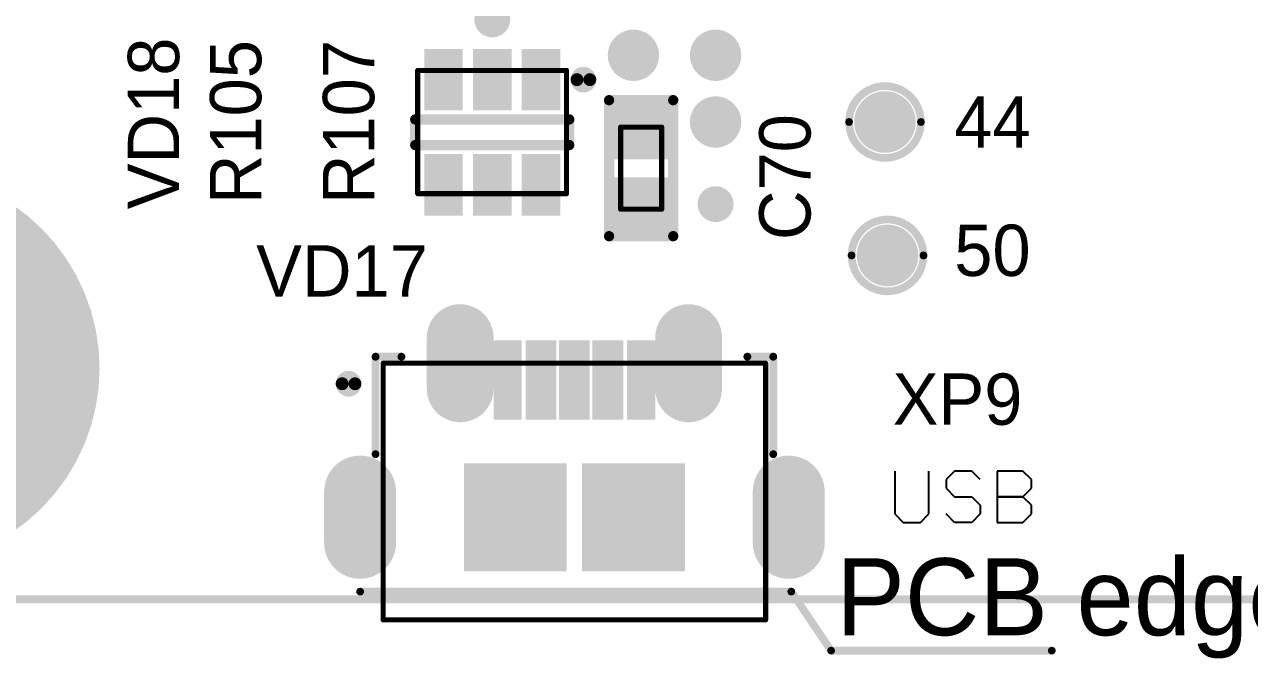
# Model space of a CAD drawing. Header units: millimetres. Extents: x 401 to 511, y 209 to 411.
# Drawn here: x 412.74 to 436.6, y 209.3 to 221.65 of the extents above; entities that cross this region are included whole.
import ezdxf

# ---------------------------------------------------------------- set-up
doc = ezdxf.new("R2010")
doc.units = ezdxf.units.MM
for name, color, linetype in [('BottomSolder', 6, 'Continuous'), ('KeepOutLayer', 6, 'Continuous'), ('Mechanical1', 6, 'Continuous'), ('MultiLayer', 9, 'Continuous'), ('TopOverlay', 2, 'Continuous'), ('TopSolder', 216, 'Continuous')]:
    doc.layers.add(name, color=color, linetype=linetype)

msp = doc.modelspace()

# ---------------------------------------------------------------- linework, layer by layer
at = {"layer": 'BottomSolder'}
for points, const_width in [([(421.675, 221.748, 1), (422.025, 221.748, 1)], 0.35), ([(424.35, 221.048, 1), (424.85, 221.048, 1)], 0.5), ([(425.95, 221.048, 1), (426.45, 221.048, 1)], 0.5), ([(425.95, 219.748, 1), (426.45, 219.748, 1)], 0.5), ([(408.425, 214.948, 1), (412.275, 214.948, 1)], 3.85), ([(426.025, 218.148, 1), (426.375, 218.148, 1)], 0.35), ([(420.9, 215.548, 1), (421.55, 215.548, 1)], 0.65), ([(425.35, 215.548, 1), (426, 215.548, 1)], 0.65), ([(420.9, 214.548, 1), (421.55, 214.548, 1)], 0.65), ([(425.35, 214.548, 1), (426, 214.548, 1)], 0.65), ([(418.925, 212.548, 1), (419.625, 212.548, 1)], 0.7), ([(427.275, 212.548, 1), (427.975, 212.548, 1)], 0.7), ([(421.675, 212.348, 1), (422.025, 212.348, 1)], 0.35), ([(422.625, 212.348, 1), (422.975, 212.348, 1)], 0.35), ([(423.975, 212.348, 1), (424.325, 212.348, 1)], 0.35), ([(424.925, 212.348, 1), (425.275, 212.348, 1)], 0.35), ([(418.925, 211.548, 1), (419.625, 211.548, 1)], 0.7), ([(427.275, 211.548, 1), (427.975, 211.548, 1)], 0.7)]:
    msp.add_lwpolyline(points, format="xyb", close=True, dxfattribs=dict(at, const_width=const_width))
for points, const_width in [([(421.225, 215.548), (421.225, 214.548)], 1.3), ([(425.675, 215.548), (425.675, 214.548)], 1.3), ([(419.275, 212.548), (419.275, 211.548)], 1.4), ([(427.625, 212.548), (427.625, 211.548)], 1.4)]:
    msp.add_lwpolyline(points, dxfattribs=dict(at, const_width=const_width))
at = {"layer": 'KeepOutLayer', "const_width": 0.15}
msp.add_lwpolyline([(405.85, 210.448), (505.85, 210.448)], dxfattribs=at)
at = {"layer": 'Mechanical1'}
for points, const_width in [([(420.397, 220.752), (423.297, 220.752)], 0.1), ([(420.397, 218.352), (420.397, 220.752)], 0.1), ([(423.297, 218.352), (423.297, 220.752)], 0.1), ([(424.35, 218.048), (424.35, 219.648)], 0.1), ([(424.35, 219.648), (425.15, 219.648)], 0.1), ([(425.15, 218.048), (425.15, 219.648)], 0.1), ([(420.397, 218.352), (423.297, 218.352)], 0.1), ([(424.35, 218.048), (425.15, 218.048)], 0.1), ([(419.725, 210.048), (419.725, 215.048)], 0.1), ([(419.725, 215.048), (427.175, 215.048)], 0.1), ([(427.175, 210.048), (427.175, 215.048)], 0.1), ([(419.275, 210.598), (427.675, 210.598)], 0.15), ([(427.675, 210.598), (428.45, 209.448)], 0.15), ([(419.725, 210.048), (427.175, 210.048)], 0.1), ([(428.45, 209.448), (432.75, 209.448)], 0.15)]:
    msp.add_lwpolyline(points, dxfattribs=dict(at, const_width=const_width))
for points, const_width in [([(420.372, 220.752, 1), (420.422, 220.752, 1)], 0.05), ([(420.372, 220.752, 1), (420.422, 220.752, 1)], 0.05), ([(423.272, 220.752, 1), (423.322, 220.752, 1)], 0.05), ([(423.272, 220.752, 1), (423.322, 220.752, 1)], 0.05), ([(422.725, 220.348, 1), (422.975, 220.348, 1)], 0.25), ([(424.325, 219.648, 1), (424.375, 219.648, 1)], 0.05), ([(424.325, 219.648, 1), (424.375, 219.648, 1)], 0.05), ([(425.125, 219.648, 1), (425.175, 219.648, 1)], 0.05), ([(425.125, 219.648, 1), (425.175, 219.648, 1)], 0.05), ([(420.372, 218.352, 1), (420.422, 218.352, 1)], 0.05), ([(420.372, 218.352, 1), (420.422, 218.352, 1)], 0.05), ([(423.272, 218.352, 1), (423.322, 218.352, 1)], 0.05), ([(423.272, 218.352, 1), (423.322, 218.352, 1)], 0.05), ([(424.325, 218.048, 1), (424.375, 218.048, 1)], 0.05), ([(424.325, 218.048, 1), (424.375, 218.048, 1)], 0.05), ([(425.125, 218.048, 1), (425.175, 218.048, 1)], 0.05), ([(425.125, 218.048, 1), (425.175, 218.048, 1)], 0.05), ([(419.7, 215.048, 1), (419.75, 215.048, 1)], 0.05), ([(419.7, 215.048, 1), (419.75, 215.048, 1)], 0.05), ([(427.15, 215.048, 1), (427.2, 215.048, 1)], 0.05), ([(427.15, 215.048, 1), (427.2, 215.048, 1)], 0.05), ([(419.175, 214.648, 1), (418.925, 214.648, 1)], 0.25), ([(418.863, 214.648, 1), (418.988, 214.648, 1)], 0.125), ([(419.113, 214.648, 1), (419.238, 214.648, 1)], 0.125), ([(419.238, 210.598, 1), (419.313, 210.598, 1)], 0.075), ([(427.638, 210.598, 1), (427.713, 210.598, 1)], 0.075), ([(427.638, 210.598, 1), (427.713, 210.598, 1)], 0.075), ([(419.7, 210.048, 1), (419.75, 210.048, 1)], 0.05), ([(419.7, 210.048, 1), (419.75, 210.048, 1)], 0.05), ([(427.15, 210.048, 1), (427.2, 210.048, 1)], 0.05), ([(427.15, 210.048, 1), (427.2, 210.048, 1)], 0.05), ([(428.413, 209.448, 1), (428.488, 209.448, 1)], 0.075), ([(428.413, 209.448, 1), (428.488, 209.448, 1)], 0.075), ([(432.713, 209.448, 1), (432.788, 209.448, 1)], 0.075)]:
    msp.add_lwpolyline(points, format="xyb", close=True, dxfattribs=dict(at, const_width=const_width))
at = {"layer": 'MultiLayer'}
for points, const_width in [([(421.675, 221.748, 1), (422.025, 221.748, 1)], 0.35), ([(424.35, 221.048, 1), (424.85, 221.048, 1)], 0.5), ([(425.95, 221.048, 1), (426.45, 221.048, 1)], 0.5), ([(425.95, 219.748, 1), (426.45, 219.748, 1)], 0.5), ([(426.025, 218.148, 1), (426.375, 218.148, 1)], 0.35), ([(420.95, 215.548, 1), (421.5, 215.548, 1)], 0.55), ([(425.4, 215.548, 1), (425.95, 215.548, 1)], 0.55), ([(420.95, 214.548, 1), (421.5, 214.548, 1)], 0.55), ([(425.4, 214.548, 1), (425.95, 214.548, 1)], 0.55), ([(418.975, 212.548, 1), (419.575, 212.548, 1)], 0.6), ([(427.325, 212.548, 1), (427.925, 212.548, 1)], 0.6), ([(421.675, 212.348, 1), (422.025, 212.348, 1)], 0.35), ([(422.625, 212.348, 1), (422.975, 212.348, 1)], 0.35), ([(423.975, 212.348, 1), (424.325, 212.348, 1)], 0.35), ([(424.925, 212.348, 1), (425.275, 212.348, 1)], 0.35), ([(418.975, 211.548, 1), (419.575, 211.548, 1)], 0.6), ([(427.325, 211.548, 1), (427.925, 211.548, 1)], 0.6)]:
    msp.add_lwpolyline(points, format="xyb", close=True, dxfattribs=dict(at, const_width=const_width))
for points, const_width in [([(421.225, 215.548), (421.225, 214.548)], 1.1), ([(425.675, 215.548), (425.675, 214.548)], 1.1), ([(419.275, 212.548), (419.275, 211.548)], 1.2), ([(427.625, 212.548), (427.625, 211.548)], 1.2)]:
    msp.add_lwpolyline(points, dxfattribs=dict(at, const_width=const_width))
at = {"layer": 'TopOverlay'}
for p, q in [((429.689, 212.947), (429.689, 212.114)), ((430.355, 212.114), (430.355, 212.947)), ((430.855, 212.947), (430.689, 212.781)), ((431.189, 212.947), (430.855, 212.947)), ((431.355, 212.781), (431.189, 212.947)), ((431.688, 212.947), (431.688, 211.948)), ((432.188, 212.947), (431.688, 212.947)), ((432.355, 212.781), (432.188, 212.947)), ((430.689, 212.781), (430.689, 212.614)), ((432.355, 212.614), (432.355, 212.781)), ((430.689, 212.614), (430.855, 212.447)), ((430.855, 212.447), (431.189, 212.447)), ((431.189, 212.447), (431.355, 212.281)), ((432.188, 212.447), (431.688, 212.447)), ((431.688, 212.447), (432.188, 212.447)), ((432.188, 212.447), (432.355, 212.614)), ((432.355, 212.281), (432.188, 212.447)), ((431.355, 212.281), (431.355, 212.114)), ((432.355, 212.114), (432.355, 212.281)), ((429.689, 212.114), (429.856, 211.948)), ((429.856, 211.948), (430.189, 211.948)), ((430.189, 211.948), (430.355, 212.114)), ((430.855, 211.948), (430.689, 212.114)), ((431.189, 211.948), (430.855, 211.948)), ((431.355, 212.114), (431.189, 211.948)), ((431.688, 211.948), (432.188, 211.948)), ((432.188, 211.948), (432.355, 212.114))]:
    msp.add_line(p, q, dxfattribs=at)
for points, const_width in [([(423.75, 220.573, 1), (423.5, 220.573, 1)], 0.25), ([(423.438, 220.573, 1), (423.563, 220.573, 1)], 0.125), ([(423.688, 220.573, 1), (423.813, 220.573, 1)], 0.125), ([(430.2, 219.748, 1), (428.8, 219.748, 1)], 0.15), ([(424.075, 220.173, 1), (424.175, 220.173, 1)], 0.1), ([(424.075, 220.173, 1), (424.175, 220.173, 1)], 0.1), ([(425.325, 220.173, 1), (425.425, 220.173, 1)], 0.1), ([(425.325, 220.173, 1), (425.425, 220.173, 1)], 0.1), ([(420.3, 219.798, 1), (420.4, 219.798, 1)], 0.1), ([(420.3, 219.798, 1), (420.4, 219.798, 1)], 0.1), ([(423.3, 219.798, 1), (423.4, 219.798, 1)], 0.1), ([(423.3, 219.798, 1), (423.4, 219.798, 1)], 0.1), ([(428.763, 219.748, 1), (428.838, 219.748, 1)], 0.075), ([(430.163, 219.748, 1), (430.238, 219.748, 1)], 0.075), ([(420.3, 219.298, 1), (420.4, 219.298, 1)], 0.1), ([(420.3, 219.298, 1), (420.4, 219.298, 1)], 0.1), ([(423.3, 219.298, 1), (423.4, 219.298, 1)], 0.1), ([(423.3, 219.298, 1), (423.4, 219.298, 1)], 0.1), ([(430.25, 217.148, 1), (428.85, 217.148, 1)], 0.15), ([(424.075, 217.523, 1), (424.175, 217.523, 1)], 0.1), ([(424.075, 217.523, 1), (424.175, 217.523, 1)], 0.1), ([(425.325, 217.523, 1), (425.425, 217.523, 1)], 0.1), ([(425.325, 217.523, 1), (425.425, 217.523, 1)], 0.1), ([(428.812, 217.148, 1), (428.887, 217.148, 1)], 0.075), ([(430.212, 217.148, 1), (430.288, 217.148, 1)], 0.075), ([(419.538, 215.175, 1), (419.615, 215.175, 1)], 0.0762), ([(419.538, 215.175, 1), (419.615, 215.175, 1)], 0.0762), ([(420.042, 215.175, 1), (420.119, 215.175, 1)], 0.0762), ([(426.781, 215.175, 1), (426.858, 215.175, 1)], 0.0762), ([(427.285, 215.175, 1), (427.362, 215.175, 1)], 0.0762), ([(427.285, 215.175, 1), (427.362, 215.175, 1)], 0.0762), ([(419.175, 214.648, 1), (418.925, 214.648, 1)], 0.25), ([(418.863, 214.648, 1), (418.988, 214.648, 1)], 0.125), ([(419.113, 214.648, 1), (419.238, 214.648, 1)], 0.125), ([(419.538, 213.276, 1), (419.615, 213.276, 1)], 0.0762), ([(427.285, 213.276, 1), (427.362, 213.276, 1)], 0.0762)]:
    msp.add_lwpolyline(points, format="xyb", close=True, dxfattribs=dict(at, const_width=const_width))
for points, const_width in [([(424.125, 217.523), (424.125, 220.173)], 0.2), ([(424.125, 220.173), (425.375, 220.173)], 0.2), ([(425.375, 217.523), (425.375, 220.173)], 0.2), ([(420.35, 219.298), (420.35, 219.798)], 0.2), ([(420.35, 219.798), (423.35, 219.798)], 0.2), ([(423.35, 219.298), (423.35, 219.798)], 0.2), ([(420.35, 219.298), (423.35, 219.298)], 0.2), ([(424.125, 217.523), (425.375, 217.523)], 0.2), ([(419.577, 215.175), (420.08, 215.175)], 0.152), ([(419.577, 213.276), (419.577, 215.175)], 0.152), ([(426.82, 215.175), (427.324, 215.175)], 0.152), ([(427.324, 213.276), (427.324, 215.175)], 0.152)]:
    msp.add_lwpolyline(points, dxfattribs=dict(at, const_width=const_width))
at = {"layer": 'TopSolder'}
for points, const_width in [([(421.675, 221.748, 1), (422.025, 221.748, 1)], 0.35), ([(424.35, 221.048, 1), (424.85, 221.048, 1)], 0.5), ([(425.95, 221.048, 1), (426.45, 221.048, 1)], 0.5), ([(429.2, 219.748, 1), (429.8, 219.748, 1)], 0.6), ([(425.95, 219.748, 1), (426.45, 219.748, 1)], 0.5), ([(408.425, 214.948, 1), (412.275, 214.948, 1)], 3.85), ([(426.025, 218.148, 1), (426.375, 218.148, 1)], 0.35), ([(429.25, 217.148, 1), (429.85, 217.148, 1)], 0.6), ([(420.9, 215.548, 1), (421.55, 215.548, 1)], 0.65), ([(425.35, 215.548, 1), (426, 215.548, 1)], 0.65), ([(420.9, 214.548, 1), (421.55, 214.548, 1)], 0.65), ([(425.35, 214.548, 1), (426, 214.548, 1)], 0.65), ([(418.925, 212.548, 1), (419.625, 212.548, 1)], 0.7), ([(427.275, 212.548, 1), (427.975, 212.548, 1)], 0.7), ([(421.675, 212.348, 1), (422.025, 212.348, 1)], 0.35), ([(422.625, 212.348, 1), (422.975, 212.348, 1)], 0.35), ([(423.975, 212.348, 1), (424.325, 212.348, 1)], 0.35), ([(424.925, 212.348, 1), (425.275, 212.348, 1)], 0.35), ([(418.925, 211.548, 1), (419.625, 211.548, 1)], 0.7), ([(427.275, 211.548, 1), (427.975, 211.548, 1)], 0.7)]:
    msp.add_lwpolyline(points, format="xyb", close=True, dxfattribs=dict(at, const_width=const_width))
for points, const_width in [([(421.225, 215.548), (421.225, 214.548)], 1.3), ([(425.675, 215.548), (425.675, 214.548)], 1.3), ([(419.275, 212.548), (419.275, 211.548)], 1.4), ([(427.625, 212.548), (427.625, 211.548)], 1.4)]:
    msp.add_lwpolyline(points, dxfattribs=dict(at, const_width=const_width))
for points in [[(420.525, 219.973), (421.275, 219.973), (420.525, 221.173), (421.275, 221.173)], [(421.475, 219.973), (422.225, 219.973), (421.475, 221.173), (422.225, 221.173)], [(422.425, 219.973), (423.175, 219.973), (422.425, 221.173), (423.175, 221.173)], [(424.225, 219.023), (425.275, 219.023), (424.225, 220.073), (425.275, 220.073)], [(420.525, 217.923), (421.275, 217.923), (420.525, 219.123), (421.275, 219.123)], [(421.475, 217.923), (422.225, 217.923), (421.475, 219.123), (422.225, 219.123)], [(422.425, 217.923), (423.175, 217.923), (422.425, 219.123), (423.175, 219.123)], [(424.225, 217.623), (425.275, 217.623), (424.225, 218.673), (425.275, 218.673)], [(421.875, 213.946), (422.425, 213.946), (421.875, 215.496), (422.425, 215.496)], [(422.5, 213.946), (423.1, 213.946), (422.5, 215.496), (423.1, 215.496)], [(423.15, 213.946), (423.75, 213.946), (423.15, 215.496), (423.75, 215.496)], [(423.8, 213.946), (424.4, 213.946), (423.8, 215.496), (424.4, 215.496)], [(424.475, 213.946), (425.025, 213.946), (424.475, 215.496), (425.025, 215.496)], [(421.298, 210.995), (423.302, 210.995), (421.298, 213.1), (423.302, 213.1)], [(423.598, 210.995), (425.602, 210.995), (423.598, 213.1), (425.602, 213.1)]]:
    msp.add_solid(points, dxfattribs=at)

# ---------------------------------------------------------------- texts
at = {"layer": 'Mechanical1'}
msp.add_text('PCB edge', height=1.5, rotation=360, dxfattribs=at).set_placement((428.55, 209.748))
at = {"layer": 'TopOverlay'}
for s, p in [('VD18', (415.75, 218.048)), ('R105', (417.35, 218.148)), ('R107', (419.55, 218.148)), ('C70', (428.05, 217.448))]:
    msp.add_text(s, height=1, rotation=90, dxfattribs=at).set_placement(p)
for s, p in [('44', (430.85, 219.248)), ('50', (430.85, 216.748)), ('VD17', (417.25, 216.348)), ('XP9', (429.65, 213.848))]:
    msp.add_text(s, height=1, dxfattribs=at).set_placement(p)

doc.saveas('drawing.dxf')
